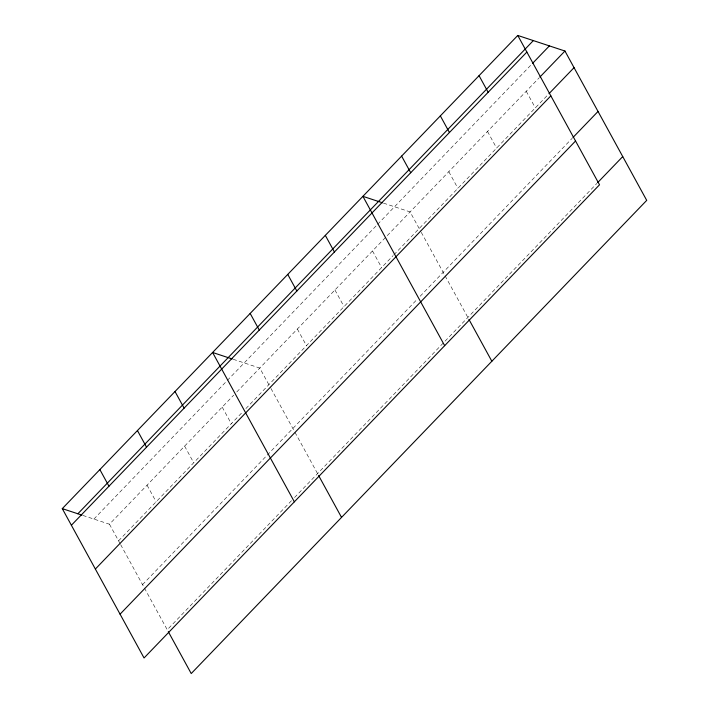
<?xml version="1.0" encoding="UTF-8"?>
<svg xmlns="http://www.w3.org/2000/svg" width="709" height="709" viewBox="0 0 709 709"><rect width="100%" height="100%" fill="white"/><g stroke="black" fill="none" stroke-linecap="round" stroke-linejoin="round"><path stroke-width="0.53" stroke-dasharray="3.54 2.66" d="M93.898 519.068L226.57 381.238M227.332 380.441L376.878 225.09M377.649 224.292L531.918 64.023M82.864 515.425L109.47 524.208L233.704 395.143M236.771 391.962L539.141 77.839M118.563 540.825L242.806 411.761M245.872 408.579L393.114 255.612M393.876 254.823L548.243 94.465M142.544 584.624L417.087 299.411M420.162 296.229L572.216 138.264M291.488 500.687L167.253 629.752L144.122 587.504M294.554 497.505L596.925 183.383M383.489 203.128L410.086 211.911L420.747 231.382M233.181 359.277L259.778 368.06L270.439 387.531M526.238 91.248L535.339 107.865M487.517 131.466L496.619 148.092M448.806 171.693L457.899 188.31M421.27 232.339L467.869 317.455M372.509 250.951L381.61 267.568M334.932 289.981L344.033 306.607M297.355 329.02L306.456 345.637M270.962 388.488L294.43 431.356M294.962 432.313L317.561 473.603M222.201 407.099L231.302 423.716M184.624 446.129L193.717 462.755M147.047 485.169L156.14 501.786M109.47 524.208L120.131 543.679M120.654 544.636L143.599 586.547"/><path stroke-width="1.06" d="M517.774 35.45L599.53 184.792L144.051 657.97L62.286 508.628L517.774 35.45L564.949 51.03L646.714 200.372L191.226 673.55L168.29 631.657M77.857 513.768L533.336 40.59M71.387 525.245L526.867 52.067M532.681 63.234L549.386 45.89M539.904 77.051L564.949 51.03M548.996 93.677L574.051 67.647M95.36 569.043L550.849 95.866M572.978 137.475L598.033 111.446M120.069 614.171L575.557 140.994M597.687 182.594L622.732 156.574M382.488 202.792L362.902 196.331L444.667 345.673M232.18 358.949L212.594 352.479L294.359 501.821M62.286 508.628L81.863 515.097M479.054 75.668L488.155 92.285M440.342 115.886L449.435 132.512M401.622 156.113L410.724 172.73M468.915 319.36L491.851 361.253M325.325 235.37L334.426 251.987M287.748 274.401L296.849 291.027M250.171 313.44L259.272 330.057M318.607 475.509L341.543 517.402M175.017 391.519L184.118 408.136M137.44 430.549L146.541 447.175M99.863 469.588L108.964 486.206"/></g></svg>
